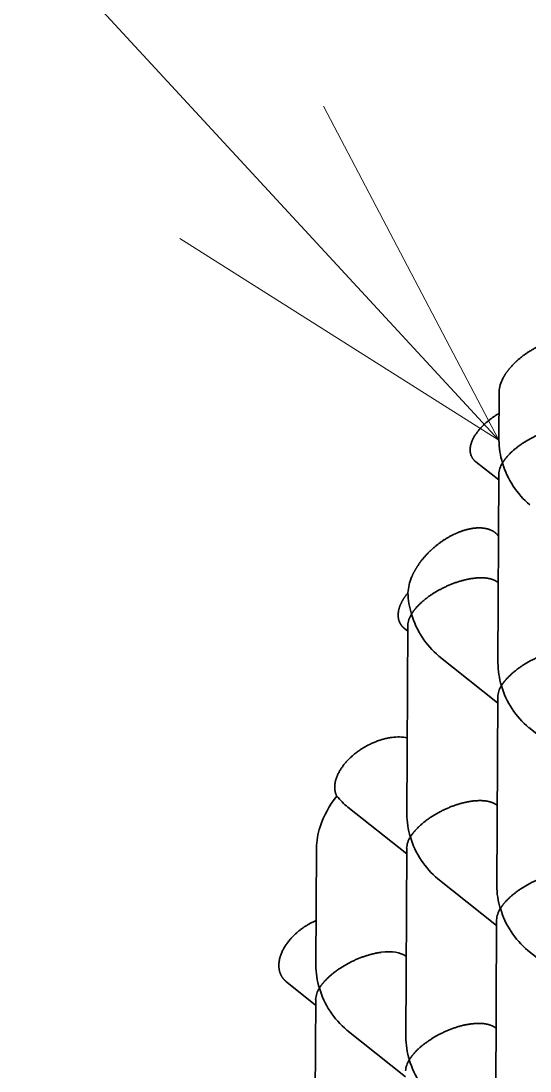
# Model space of a CAD drawing. Extents: x 23 to 587, y 4 to 413.
# Drawn here: x 412.89 to 415.59, y 160.39 to 165.95 of the extents above; entities that cross this region are included whole.
import ezdxf

# ---------------------------------------------------------------- set-up
doc = ezdxf.new("R2010")
doc.units = 0
doc.layers.get('0').update_dxf_attribs({"lineweight": 13})

# ---------------------------------------------------------------- blocks, each defined once
blk = doc.blocks.new('BLOCK6940')
at = {"color": 7, "lineweight": 13}
blk.add_line((-21.581, 41.384), (-48.248, 70.269), dxfattribs=at)
blk.add_lwpolyline([(-24.963, 43.521), (-21.581, 41.384), (-23.442, 44.925)], dxfattribs=at)
blk = doc.blocks.new('BLOCK6941')
at = {"color": 7, "lineweight": 35, "ltscale": 0.012797}
blk.add_line((-21.579, 41.896), (-21.581, 41.384), dxfattribs=at)
at = {"color": 7, "lineweight": 35, "ltscale": 0.007791}
blk.add_line((-21.583, 40.961), (-21.827, 41.155), dxfattribs=at)
at = {"color": 7, "lineweight": 35, "ltscale": 0.050027}
for p, q in [((-21.583, 41.023), (-21.593, 39.022)), ((-22.547, 39.419), (-22.557, 37.418)), ((-21.594, 38.66), (-21.604, 36.659)), ((-22.559, 37.057), (-22.568, 35.056)), ((-21.606, 36.297), (-21.615, 34.296)), ((-23.523, 35.453), (-23.533, 33.452))]:
    blk.add_line(p, q, dxfattribs=at)
at = {"color": 7, "lineweight": 35, "ltscale": 0.00016101}
for p, q in [((-21.589, 39.872), (-21.594, 39.876)), ((-21.6, 37.509), (-21.605, 37.513)), ((-22.564, 35.906), (-22.569, 35.91)), ((-21.611, 35.147), (-21.616, 35.151))]:
    blk.add_line(p, q, dxfattribs=at)
at = {"color": 7, "lineweight": 35, "ltscale": 0.001075}
blk.add_line((-22.548, 39.358), (-22.581, 39.385), dxfattribs=at)
at = {"color": 7, "lineweight": 35, "ltscale": 0.019884}
for p, q in [((-21.595, 38.598), (-22.217, 39.094)), ((-20.642, 37.839), (-21.264, 38.335)), ((-22.559, 36.995), (-23.181, 37.491)), ((-21.606, 36.236), (-22.228, 36.731)), ((-20.653, 35.476), (-21.275, 35.972)), ((-22.57, 34.632), (-23.193, 35.128))]:
    blk.add_line(p, q, dxfattribs=at)
at = {"color": 7, "lineweight": 35, "ltscale": 0.031037}
blk.add_line((-23.516, 37.056), (-23.522, 35.815), dxfattribs=at)
at = {"color": 7, "lineweight": 35, "ltscale": 0.009787}
blk.add_line((-23.524, 35.392), (-23.83, 35.636), dxfattribs=at)
at = {"color": 7, "lineweight": 35}
for centre, radius, start, end in [((-21.26, 41.884), 0.319, 151.213, 177.7347), ((-20.744, 41.387), 0.837, 180.2007, 197.116), ((-21.345, 41.009), 0.239, 146.5034, 176.6622), ((-20.668, 41.398), 0.913, 196.3619, 230.1623), ((-22.061, 39.737), 0.485, 156.6608, 176.7757), ((-21.7, 39.786), 0.846, 181.4304, 197.0534), ((-22.309, 39.405), 0.239, 146.5034, 176.6622), ((-21.632, 39.795), 0.913, 196.3594, 230.1725), ((-20.755, 39.025), 0.837, 180.2046, 197.1191), ((-21.356, 38.646), 0.239, 146.5296, 176.692), ((-20.679, 39.035), 0.913, 196.3594, 230.1725), ((-22.644, 37.752), 0.484, 79.2298, 98.3028), ((-22.465, 36.945), 1.066, 141.5012, 161.5105), ((-22.679, 38.116), 0.802, 219.2634, 231.2189), ((-21.72, 37.421), 0.837, 180.2046, 197.1191), ((-22.765, 37.042), 0.751, 161.317, 178.9012), ((-22.321, 37.043), 0.239, 146.5296, 176.692), ((-21.643, 37.432), 0.913, 196.3619, 230.1623), ((-20.767, 36.662), 0.837, 180.2046, 197.1191), ((-21.368, 36.283), 0.239, 146.5034, 176.6622), ((-20.69, 36.673), 0.913, 196.3619, 230.1623), ((-22.684, 35.818), 0.837, 180.2046, 197.1191), ((-23.285, 35.44), 0.239, 146.5296, 176.692), ((-22.608, 35.829), 0.913, 196.3619, 230.1623), ((-21.731, 35.058), 0.837, 180.1991, 197.116), ((-22.332, 34.68), 0.239, 146.5034, 176.6622), ((-21.655, 35.069), 0.913, 196.3619, 230.1623)]:
    blk.add_arc(centre, radius, start, end, dxfattribs=at)
blk.add_ellipse((-23.022, 35.632), major_axis=(0.489, 0.234), ratio=0.464922, start_param=0.221717, end_param=0.956598, dxfattribs=at)
for points, knots in [([(-20.619, 42.409), (-20.644, 42.435), (-20.679, 42.456), (-20.725, 42.47), (-20.804, 42.477), (-20.892, 42.467), (-20.919, 42.463), (-20.999, 42.446), (-21.079, 42.418), (-21.132, 42.396), (-21.249, 42.336), (-21.348, 42.266), (-21.399, 42.221), (-21.461, 42.158), (-21.507, 42.094), (-21.52, 42.075), (-21.53, 42.056), (-21.54, 42.037)], [0, 0, 0, 0, 0, 0, 0.57644, 0.57644, 0.57644, 0.81085, 0.81085, 0.81085, 1.293806, 1.293806, 1.293806, 1.982068, 1.982068, 1.982068, 2.266243, 2.266243, 2.266243, 2.266243, 2.266243, 2.266243]), ([(-21.58, 41.668), (-21.66, 41.62), (-21.73, 41.566), (-21.788, 41.508), (-21.864, 41.405), (-21.892, 41.304), (-21.893, 41.262), (-21.88, 41.215), (-21.849, 41.175), (-21.842, 41.168), (-21.835, 41.162), (-21.827, 41.155)], [0, 0, 0, 0, 0, 0, 0.85179, 0.85179, 0.85179, 1.486066, 1.486066, 1.486066, 1.630443, 1.630443, 1.630443, 1.630443, 1.630443, 1.630443]), ([(-21.544, 41.141), (-21.529, 41.167), (-21.509, 41.194), (-21.486, 41.221), (-21.403, 41.304), (-21.289, 41.383), (-21.195, 41.435), (-21.072, 41.485), (-20.947, 41.512), (-20.927, 41.516), (-20.908, 41.519), (-20.889, 41.522)], [0, 0, 0, 0, 0, 0, 0.437223, 0.437223, 0.437223, 1.382095, 1.382095, 1.382095, 1.555484, 1.555484, 1.555484, 1.555484, 1.555484, 1.555484]), ([(-21.586, 40.366), (-21.598, 40.382), (-21.612, 40.397), (-21.629, 40.411), (-21.665, 40.431), (-21.709, 40.445), (-21.729, 40.449), (-21.775, 40.455), (-21.826, 40.453), (-21.853, 40.45), (-21.936, 40.435), (-22.021, 40.405), (-22.075, 40.379), (-22.174, 40.323), (-22.258, 40.257), (-22.296, 40.224), (-22.374, 40.147), (-22.435, 40.066), (-22.464, 40.02), (-22.488, 39.975), (-22.507, 39.93)], [0, 0, 0, 0, 0, 0, 0.297503, 0.297503, 0.297503, 0.530161, 0.530161, 0.530161, 0.776667, 0.776667, 0.776667, 1.286257, 1.286257, 1.286257, 1.779441, 1.779441, 1.779441, 2.394623, 2.394623, 2.394623, 2.394623, 2.394623, 2.394623]), ([(-22.509, 39.537), (-22.493, 39.564), (-22.474, 39.591), (-22.45, 39.617), (-22.367, 39.701), (-22.253, 39.78), (-22.16, 39.831), (-22.036, 39.881), (-21.911, 39.909), (-21.892, 39.913), (-21.873, 39.916), (-21.854, 39.918)], [0, 0, 0, 0, 0, 0, 0.437223, 0.437223, 0.437223, 1.382095, 1.382095, 1.382095, 1.555484, 1.555484, 1.555484, 1.555484, 1.555484, 1.555484]), ([(-21.594, 39.876), (-21.617, 39.895), (-21.648, 39.91), (-21.686, 39.92), (-21.745, 39.926), (-21.81, 39.923), (-21.824, 39.922), (-21.839, 39.92), (-21.854, 39.918)], [0, 0, 0, 0, 0, 0, 0.4890695, 0.4890695, 0.4890695, 0.6239272, 0.6239272, 0.6239272, 0.6239272, 0.6239272, 0.6239272]), ([(-22.581, 39.385), (-22.614, 39.41), (-22.636, 39.442), (-22.649, 39.478), (-22.656, 39.555), (-22.63, 39.639), (-22.608, 39.681), (-22.58, 39.723), (-22.546, 39.764)], [0, 0, 0, 0, 0, 0, 0.549451, 0.549451, 0.549451, 1.113622, 1.113622, 1.113622, 1.113622, 1.113622, 1.113622]), ([(-21.556, 38.778), (-21.54, 38.804), (-21.521, 38.831), (-21.497, 38.858), (-21.414, 38.941), (-21.3, 39.02), (-21.207, 39.072), (-21.083, 39.122), (-20.958, 39.15), (-20.939, 39.153), (-20.92, 39.157), (-20.901, 39.159)], [0, 0, 0, 0, 0, 0, 0.437223, 0.437223, 0.437223, 1.382095, 1.382095, 1.382095, 1.555484, 1.555484, 1.555484, 1.555484, 1.555484, 1.555484]), ([(-22.714, 38.232), (-22.759, 38.226), (-22.804, 38.216), (-22.85, 38.202), (-22.982, 38.15), (-23.1, 38.074), (-23.167, 38.016), (-23.271, 37.897), (-23.321, 37.771), (-23.331, 37.712), (-23.324, 37.656), (-23.3, 37.608)], [0, 0, 0, 0, 0, 0, 0.41039, 0.41039, 0.41039, 1.220711, 1.220711, 1.220711, 1.952893, 1.952893, 1.952893, 1.952893, 1.952893, 1.952893]), ([(-22.52, 37.175), (-22.504, 37.201), (-22.485, 37.228), (-22.461, 37.255), (-22.378, 37.338), (-22.264, 37.417), (-22.171, 37.469), (-22.047, 37.519), (-21.923, 37.546), (-21.903, 37.55), (-21.884, 37.553), (-21.865, 37.556)], [0, 0, 0, 0, 0, 0, 0.437223, 0.437223, 0.437223, 1.382095, 1.382095, 1.382095, 1.555484, 1.555484, 1.555484, 1.555484, 1.555484, 1.555484]), ([(-21.605, 37.513), (-21.628, 37.532), (-21.659, 37.547), (-21.698, 37.558), (-21.756, 37.563), (-21.821, 37.56), (-21.836, 37.559), (-21.85, 37.558), (-21.865, 37.556)], [0, 0, 0, 0, 0, 0, 0.4890695, 0.4890695, 0.4890695, 0.6239272, 0.6239272, 0.6239272, 0.6239272, 0.6239272, 0.6239272]), ([(-21.567, 36.415), (-21.551, 36.442), (-21.532, 36.469), (-21.508, 36.495), (-21.425, 36.578), (-21.311, 36.658), (-21.218, 36.709), (-21.094, 36.759), (-20.969, 36.787), (-20.95, 36.791), (-20.931, 36.794), (-20.912, 36.796)], [0, 0, 0, 0, 0, 0, 0.437223, 0.437223, 0.437223, 1.382095, 1.382095, 1.382095, 1.555484, 1.555484, 1.555484, 1.555484, 1.555484, 1.555484]), ([(-23.519, 36.291), (-23.618, 36.247), (-23.709, 36.186), (-23.786, 36.114), (-23.888, 35.978), (-23.921, 35.838), (-23.921, 35.779), (-23.901, 35.714), (-23.858, 35.661), (-23.849, 35.652), (-23.84, 35.644), (-23.83, 35.636)], [0, 0, 0, 0, 0, 0, 0.937472, 0.937472, 0.937472, 1.63288, 1.63288, 1.63288, 1.788621, 1.788621, 1.788621, 1.788621, 1.788621, 1.788621]), ([(-23.485, 35.571), (-23.469, 35.598), (-23.449, 35.625), (-23.426, 35.651), (-23.343, 35.734), (-23.229, 35.814), (-23.136, 35.865), (-23.012, 35.915), (-22.887, 35.943), (-22.868, 35.947), (-22.848, 35.95), (-22.829, 35.952)], [0, 0, 0, 0, 0, 0, 0.437223, 0.437223, 0.437223, 1.382095, 1.382095, 1.382095, 1.555484, 1.555484, 1.555484, 1.555484, 1.555484, 1.555484]), ([(-22.532, 34.812), (-22.516, 34.838), (-22.496, 34.865), (-22.473, 34.892), (-22.39, 34.975), (-22.276, 35.054), (-22.182, 35.106), (-22.059, 35.156), (-21.934, 35.184), (-21.915, 35.187), (-21.895, 35.191), (-21.876, 35.193)], [0, 0, 0, 0, 0, 0, 0.437223, 0.437223, 0.437223, 1.382095, 1.382095, 1.382095, 1.555484, 1.555484, 1.555484, 1.555484, 1.555484, 1.555484]), ([(-21.616, 35.151), (-21.64, 35.169), (-21.671, 35.184), (-21.709, 35.195), (-21.768, 35.201), (-21.833, 35.198), (-21.847, 35.196), (-21.862, 35.195), (-21.876, 35.193)], [0, 0, 0, 0, 0, 0, 0.4890695, 0.4890695, 0.4890695, 0.6239272, 0.6239272, 0.6239272, 0.6239272, 0.6239272, 0.6239272])]:
    blk.add_open_spline(points, degree=5, knots=knots, dxfattribs=at)

msp = doc.modelspace()

# ---------------------------------------------------------------- block references
at = {"lineweight": 0, "xscale": 0.5, "yscale": 0.5, "zscale": 0.5}
for name in ['BLOCK6940', 'BLOCK6941']:
    msp.add_blockref(name, (426.2143, 143.0406), dxfattribs=at)

doc.saveas('drawing.dxf')
